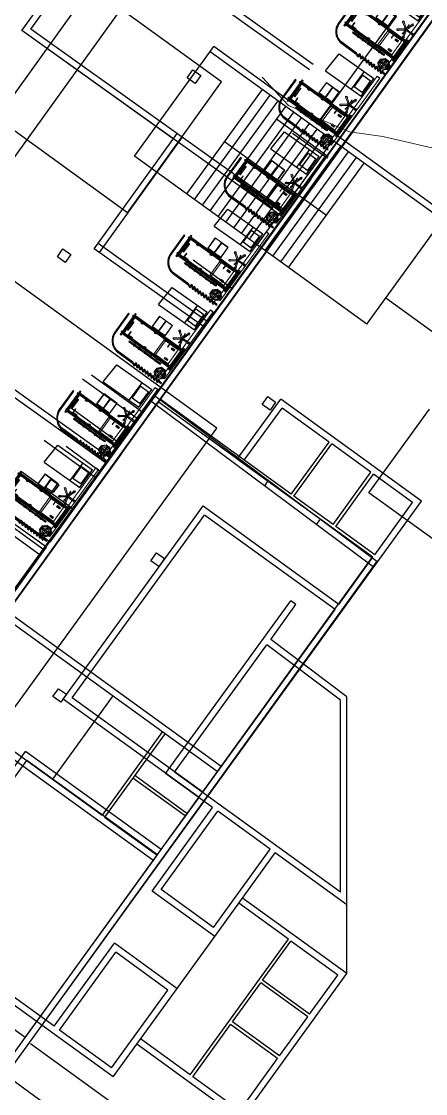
# Model space of a CAD drawing. Header units: metres. Extents: x 141303 to 146299, y 125960 to 127091.
# Drawn here: x 142380.42 to 142392.96, y 126611.95 to 126645.23 of the extents above; entities that cross this region are included whole.
import ezdxf

# ---------------------------------------------------------------- set-up
doc = ezdxf.new("R2010")
doc.units = ezdxf.units.M
doc.header["$MEASUREMENT"] = 0
doc.linetypes.add('C05 _MOB-EQUIP URGENCIAS Y TOCOCIRUGÍA$0$006_URGENCIAS & TOCOCIRUGÍA$0$03.-PRIMER NIVEL GENERAL$0$XR-PLANTA 3ER NIVEL$0$DASHED', pattern=[19.05, 12.7, -6.35])
doc.linetypes.add('C05 _MOB-EQUIP URGENCIAS Y TOCOCIRUGÍA$0$006_URGENCIAS & TOCOCIRUGÍA$0$03.-PRIMER NIVEL GENERAL$0$XR-PLANTA 3ER NIVEL$0$DASHED2', pattern=[0.375, 0.25, -0.125])
doc.layers.add('FURNITURE', color=6, linetype='Continuous')
doc.layers.add('projection lines', color=221, linetype='Continuous')
for name, color, linetype, lineweight in [('new column', 4, 'Continuous', 25), ('NVMI-CONTOUR', 43, 'Continuous', 13), ('NVMI_WALL', 7, 'Continuous', 30)]:
    doc.layers.add(name, color=color, linetype=linetype, lineweight=lineweight)
doc.layers.get('0').off()

# ---------------------------------------------------------------- blocks, each defined once
blk = doc.blocks.new('C05 _MOB-EQUIP URGENCIAS Y TOCOCIRUGÍA$0$cortina antibacterial')
blk.add_lwpolyline([(300.266, -580.673), (300.266, -580.651), (300.266, -580.673), (300.199, -580.673), (300.266, -580.761), (300.266, -580.783), (300.199, -580.783), (300.266, -580.871), (300.266, -580.893), (300.199, -580.893), (300.266, -580.981), (300.266, -581.003), (300.199, -581.003), (300.266, -581.091), (300.266, -581.113), (300.199, -581.113), (300.266, -581.201), (300.266, -581.223), (300.199, -581.223), (300.231, -581.309), (300.231, -581.921, 0.354939), (300.651, -582.281), (301.378, -582.281), (301.378, -582.311), (300.651, -582.311, -0.359051), (300.201, -581.921), (300.201, -581.313), (300.166, -581.223), (300.166, -581.201), (300.233, -581.201), (300.166, -581.113), (300.166, -581.091), (300.233, -581.091), (300.166, -581.003), (300.166, -580.981), (300.233, -580.981), (300.166, -580.893), (300.166, -580.871), (300.233, -580.871), (300.166, -580.783), (300.166, -580.761), (300.233, -580.761), (300.166, -580.673), (300.166, -580.651), (300.233, -580.651), (300.166, -580.563), (300.166, -580.541), (300.233, -580.541), (300.166, -580.453), (300.166, -580.431), (300.233, -580.431), (300.166, -580.343), (300.166, -580.321), (300.233, -580.321), (300.205, -580.281), (300.205, -580.211), (300.227, -580.211), (300.227, -580.274), (300.266, -580.321), (300.266, -580.343), (300.199, -580.343), (300.266, -580.431), (300.266, -580.453), (300.199, -580.453), (300.266, -580.541), (300.266, -580.563), (300.199, -580.563), (300.266, -580.651)], format="xyb")
blk = doc.blocks.new('bed ward')
at = {"layer": 'FURNITURE'}
for p, q in [((142390.8, 126644.899), (142391.223, 126645.43)), ((142391.223, 126645.43), (142392.307, 126644.667)), ((142390.8, 126644.899), (142391.91, 126644.116)), ((142392.007, 126644.879), (142391.6, 126644.335)), ((142391.91, 126644.116), (142392.307, 126644.667)), ((142392.41, 126644.731), (142392.492, 126644.674))]:
    blk.add_line(p, q, dxfattribs=at)
at = {"layer": 'FURNITURE', "linetype": 'Continuous', "lineweight": 0}
for p, q in [((142390.006, 126644.569, 310.935), (142389.991, 126644.549, 310.935)), ((142389.991, 126644.549, 310.935), (142391.569, 126643.403, 310.935)), ((142390.006, 126644.569, 310.935), (142391.583, 126643.423, 310.935)), ((142390.08, 126644.621, 310.935), (142390.03, 126644.551, 310.935)), ((142390.109, 126644.6, 310.935), (142390.058, 126644.53, 310.935)), ((142390.077, 126644.549, 310.935), (142390.061, 126644.528, 310.935)), ((142390.08, 126644.621, 310.935), (142390.109, 126644.6, 310.935)), ((142390.091, 126644.551, 310.935), (142391.539, 126643.499, 310.935)), ((142390.016, 126644.532, 310.935), (142389.675, 126644.062, 310.935)), ((142390.044, 126644.511, 310.935), (142389.703, 126644.042, 310.935)), ((142390.068, 126644.493, 310.935), (142389.727, 126644.024, 310.935)), ((142390.014, 126644.357, 310.935), (142389.84, 126644.118, 310.935)), ((142390.033, 126644.343, 310.935), (142389.859, 126644.104, 310.935)), ((142390.086, 126644.518, 310.935), (142390.082, 126644.513, 310.935)), ((142390.086, 126644.518, 310.935), (142391.51, 126643.483, 310.935)), ((142390.117, 126644.487, 310.935), (142390.103, 126644.468, 310.935)), ((142390.254, 126644.34, 310.935), (142390.245, 126644.328, 310.935)), ((142390.245, 126644.328, 310.935), (142390.294, 126644.292, 310.935)), ((142390.254, 126644.34, 310.935), (142390.303, 126644.304, 310.935)), ((142390.303, 126644.304, 310.935), (142390.294, 126644.292, 310.935)), ((142390.596, 126644.216, 310.935), (142390.831, 126644.54, 310.935)), ((142390.596, 126644.216, 310.935), (142391.001, 126643.923, 310.935)), ((142390.61, 126644.219, 310.935), (142390.834, 126644.526, 310.935)), ((142390.61, 126644.219, 310.935), (142390.796, 126644.083, 310.935)), ((142390.796, 126644.083, 310.935), (142391.02, 126644.391, 310.935)), ((142390.799, 126644.069, 310.935), (142391.034, 126644.393, 310.935)), ((142390.812, 126644.072, 310.935), (142391.036, 126644.379, 310.935)), ((142390.831, 126644.54, 310.935), (142391.236, 126644.246, 310.935)), ((142390.834, 126644.526, 310.935), (142391.02, 126644.391, 310.935)), ((142390.999, 126643.936, 310.935), (142391.222, 126644.244, 310.935)), ((142391.001, 126643.923, 310.935), (142391.236, 126644.246, 310.935)), ((142391.036, 126644.379, 310.935), (142391.222, 126644.244, 310.935)), ((142389.661, 126644.043, 310.935), (142389.61, 126643.973, 310.935)), ((142389.61, 126643.973, 310.935), (142389.639, 126643.953, 310.935)), ((142389.651, 126644.08, 310.935), (142389.637, 126644.06, 310.935)), ((142389.637, 126644.06, 310.935), (142391.214, 126642.914, 310.935)), ((142389.689, 126644.022, 310.935), (142389.639, 126643.953, 310.935)), ((142389.651, 126644.08, 310.935), (142391.228, 126642.934, 310.935)), ((142389.692, 126644.02, 310.935), (142389.677, 126643.999, 310.935)), ((142389.679, 126643.985, 310.935), (142391.13, 126642.931, 310.935)), ((142389.713, 126644.005, 310.935), (142389.706, 126643.995, 310.935)), ((142389.706, 126643.995, 310.935), (142391.13, 126642.961, 310.935)), ((142389.762, 126643.999, 310.935), (142389.748, 126643.979, 310.935)), ((142389.94, 126644.061, 310.935), (142389.858, 126643.948, 310.935)), ((142389.858, 126643.948, 310.935), (142389.98, 126643.859, 310.935)), ((142389.949, 126644.055, 310.935), (142389.873, 126643.95, 310.935)), ((142389.873, 126643.95, 310.935), (142389.937, 126643.904, 310.935)), ((142389.939, 126643.907, 310.935), (142389.93, 126643.895, 310.935)), ((142389.939, 126643.907, 310.935), (142389.989, 126643.871, 310.935)), ((142389.94, 126644.061, 310.935), (142389.949, 126644.055, 310.935)), ((142390.675, 126644.034, 310.935), (142390.666, 126644.022, 310.935)), ((142390.666, 126644.022, 310.935), (142390.716, 126643.986, 310.935)), ((142390.675, 126644.034, 310.935), (142390.725, 126643.998, 310.935)), ((142390.725, 126643.998, 310.935), (142390.716, 126643.986, 310.935)), ((142390.812, 126644.072, 310.935), (142390.999, 126643.936, 310.935)), ((142390.537, 126643.265, 310.935), (142389.878, 126643.743, 310.935)), ((142390.558, 126643.293, 310.935), (142389.899, 126643.772, 310.935)), ((142389.989, 126643.871, 310.935), (142389.98, 126643.859, 310.935)), ((142390.007, 126643.668, 310.935), (142390.009, 126643.67, 310.935)), ((142390.007, 126643.668, 310.935), (142390.052, 126643.639, 310.935)), ((142390.009, 126643.67, 310.935), (142390.053, 126643.642, 310.935)), ((142390.089, 126643.612, 310.935), (142390.009, 126643.67, 310.935)), ((142390.046, 126643.643, 310.935), (142390.091, 126643.614, 310.935)), ((142390.157, 126643.559, 310.935), (142390.158, 126643.562, 310.935)), ((142390.157, 126643.559, 310.935), (142390.201, 126643.531, 310.935)), ((142390.238, 126643.503, 310.935), (142390.158, 126643.562, 310.935)), ((142390.158, 126643.562, 310.935), (142390.203, 126643.533, 310.935)), ((142390.361, 126643.601, 310.935), (142390.352, 126643.589, 310.935)), ((142390.352, 126643.589, 310.935), (142390.401, 126643.553, 310.935)), ((142390.361, 126643.601, 310.935), (142390.41, 126643.565, 310.935)), ((142390.41, 126643.565, 310.935), (142390.401, 126643.553, 310.935)), ((142390.973, 126643.806, 310.935), (142390.661, 126643.376, 310.935)), ((142391.017, 126643.775, 310.935), (142390.704, 126643.344, 310.935)), ((142390.973, 126643.806, 310.935), (142391.148, 126643.68, 310.935)), ((142391.038, 126643.766, 310.935), (142391.047, 126643.779, 310.935)), ((142391.087, 126643.731, 310.935), (142391.038, 126643.766, 310.935)), ((142391.169, 126643.69, 310.935), (142391.047, 126643.779, 310.935)), ((142391.078, 126643.583, 310.935), (142391.153, 126643.687, 310.935)), ((142391.087, 126643.577, 310.935), (142391.078, 126643.583, 310.935)), ((142391.087, 126643.731, 310.935), (142391.096, 126643.743, 310.935)), ((142391.087, 126643.577, 310.935), (142391.169, 126643.69, 310.935)), ((142391.153, 126643.687, 310.935), (142391.09, 126643.734, 310.935)), ((142391.157, 126643.673, 310.935), (142391.405, 126643.492, 310.935)), ((142391.216, 126643.555, 310.935), (142391.189, 126643.518, 310.935)), ((142391.216, 126643.555, 310.935), (142391.305, 126643.49, 310.935)), ((142390.194, 126643.532, 310.935), (142390.238, 126643.503, 310.935)), ((142390.196, 126643.534, 310.935), (142390.24, 126643.506, 310.935)), ((142390.238, 126643.503, 310.935), (142390.24, 126643.506, 310.935)), ((142390.508, 126643.304, 310.935), (142390.51, 126643.306, 310.935)), ((142390.508, 126643.304, 310.935), (142390.552, 126643.276, 310.935)), ((142390.51, 126643.306, 310.935), (142390.554, 126643.278, 310.935)), ((142390.59, 126643.248, 310.935), (142390.51, 126643.306, 310.935)), ((142390.545, 126643.276, 310.935), (142390.59, 126643.248, 310.935)), ((142390.547, 126643.279, 310.935), (142390.591, 126643.251, 310.935)), ((142390.549, 126643.281, 310.935), (142390.571, 126643.312, 310.935)), ((142390.59, 126643.248, 310.935), (142390.591, 126643.251, 310.935)), ((142390.661, 126643.376, 310.935), (142391.093, 126643.062, 310.935)), ((142391.002, 126643.26, 310.935), (142390.975, 126643.223, 310.935)), ((142390.975, 126643.223, 310.935), (142391.064, 126643.158, 310.935)), ((142391.003, 126643.252, 310.935), (142390.983, 126643.224, 310.935)), ((142390.983, 126643.224, 310.935), (142391.063, 126643.167, 310.935)), ((142391.002, 126643.26, 310.935), (142391.091, 126643.196, 310.935)), ((142391.003, 126643.252, 310.935), (142391.083, 126643.194, 310.935)), ((142391.405, 126643.492, 310.935), (142391.093, 126643.062, 310.935)), ((142391.492, 126643.459, 310.935), (142391.13, 126642.961, 310.935)), ((142391.517, 126643.441, 310.935), (142391.176, 126642.972, 310.935)), ((142391.189, 126643.518, 310.935), (142391.278, 126643.453, 310.935)), ((142391.217, 126643.546, 310.935), (142391.197, 126643.519, 310.935)), ((142391.197, 126643.519, 310.935), (142391.276, 126643.461, 310.935)), ((142391.545, 126643.421, 310.935), (142391.204, 126642.952, 310.935)), ((142391.217, 126643.546, 310.935), (142391.296, 126643.489, 310.935)), ((142391.296, 126643.489, 310.935), (142391.276, 126643.461, 310.935)), ((142391.305, 126643.49, 310.935), (142391.278, 126643.453, 310.935)), ((142391.472, 126643.504, 310.935), (142391.458, 126643.484, 310.935)), ((142391.51, 126643.483, 310.935), (142391.506, 126643.478, 310.935)), ((142391.541, 126643.485, 310.935), (142391.526, 126643.464, 310.935)), ((142391.581, 126643.53, 310.935), (142391.531, 126643.461, 310.935)), ((142391.61, 126643.51, 310.935), (142391.559, 126643.44, 310.935)), ((142391.583, 126643.423, 310.935), (142391.569, 126643.403, 310.935)), ((142391.581, 126643.53, 310.935), (142391.61, 126643.51, 310.935)), ((142390.66, 126642.811, 310.935), (142390.746, 126642.929, 310.935)), ((142390.663, 126642.808, 310.935), (142390.749, 126642.926, 310.935)), ((142390.667, 126643.188, 310.935), (142390.669, 126643.191, 310.935)), ((142390.667, 126643.188, 310.935), (142390.711, 126643.16, 310.935)), ((142390.669, 126643.191, 310.935), (142390.713, 126643.163, 310.935)), ((142390.749, 126643.133, 310.935), (142390.669, 126643.191, 310.935)), ((142390.704, 126643.161, 310.935), (142390.749, 126643.133, 310.935)), ((142390.706, 126643.163, 310.935), (142390.75, 126643.135, 310.935)), ((142390.715, 126642.886, 310.935), (142390.772, 126642.845, 310.935)), ((142390.746, 126642.929, 310.935), (142390.888, 126642.951, 310.935)), ((142390.746, 126642.925, 310.935), (142390.889, 126642.947, 310.935)), ((142390.749, 126643.133, 310.935), (142390.75, 126643.135, 310.935)), ((142390.886, 126642.948, 310.935), (142391.004, 126642.862, 310.935)), ((142390.888, 126642.951, 310.935), (142391.006, 126642.866, 310.935)), ((142390.89, 126642.864, 310.935), (142390.931, 126642.921, 310.935)), ((142390.923, 126642.84, 310.935), (142390.964, 126642.896, 310.935)), ((142391.083, 126643.194, 310.935), (142391.063, 126643.167, 310.935)), ((142391.091, 126643.196, 310.935), (142391.064, 126643.158, 310.935)), ((142391.117, 126643.015, 310.935), (142391.103, 126642.996, 310.935)), ((142391.162, 126642.953, 310.935), (142391.111, 126642.883, 310.935)), ((142391.111, 126642.883, 310.935), (142391.139, 126642.863, 310.935)), ((142391.19, 126642.932, 310.935), (142391.139, 126642.863, 310.935)), ((142391.159, 126642.955, 310.935), (142391.144, 126642.934, 310.935)), ((142391.228, 126642.934, 310.935), (142391.214, 126642.914, 310.935)), ((142390.683, 126642.668, 310.935), (142390.66, 126642.811, 310.935)), ((142390.687, 126642.669, 310.935), (142390.664, 126642.811, 310.935)), ((142390.691, 126642.853, 310.935), (142390.748, 126642.812, 310.935)), ((142390.704, 126642.844, 310.935), (142390.727, 126642.877, 310.935)), ((142390.704, 126642.844, 310.935), (142390.707, 126642.842, 310.935)), ((142390.707, 126642.842, 310.935), (142390.73, 126642.874, 310.935)), ((142390.707, 126642.857, 310.935), (142390.717, 126642.869, 310.935)), ((142390.707, 126642.857, 310.935), (142390.711, 126642.854, 310.935)), ((142390.717, 126642.869, 310.935), (142390.72, 126642.867, 310.935)), ((142390.719, 126642.858, 310.935), (142390.729, 126642.851, 310.935)), ((142390.725, 126642.637, 310.935), (142390.766, 126642.694, 310.935)), ((142390.727, 126642.877, 310.935), (142390.73, 126642.874, 310.935)), ((142390.743, 126642.816, 310.935), (142390.767, 126642.849, 310.935)), ((142390.748, 126642.812, 310.935), (142390.772, 126642.845, 310.935)), ((142390.758, 126642.613, 310.935), (142390.799, 126642.67, 310.935)), ((142390.763, 126642.689, 310.935), (142390.796, 126642.665, 310.935)), ((142390.766, 126642.694, 310.935), (142390.799, 126642.67, 310.935)), ((142390.8, 126642.586, 310.935), (142390.943, 126642.609, 310.935)), ((142390.801, 126642.582, 310.935), (142390.943, 126642.605, 310.935)), ((142390.89, 126642.864, 310.935), (142390.923, 126642.84, 310.935)), ((142390.893, 126642.869, 310.935), (142390.926, 126642.845, 310.935)), ((142390.917, 126642.689, 310.935), (142390.941, 126642.722, 310.935)), ((142390.917, 126642.689, 310.935), (142390.974, 126642.647, 310.935)), ((142390.922, 126642.685, 310.935), (142390.946, 126642.718, 310.935)), ((142390.94, 126642.607, 310.935), (142391.026, 126642.726, 310.935)), ((142390.941, 126642.722, 310.935), (142390.998, 126642.681, 310.935)), ((142390.943, 126642.605, 310.935), (142391.029, 126642.723, 310.935)), ((142390.959, 126642.659, 310.935), (142390.982, 126642.692, 310.935)), ((142390.959, 126642.659, 310.935), (142390.962, 126642.657, 310.935)), ((142390.962, 126642.657, 310.935), (142390.985, 126642.689, 310.935)), ((142390.965, 126642.679, 310.935), (142390.97, 126642.676, 310.935)), ((142390.969, 126642.667, 310.935), (142390.972, 126642.664, 310.935)), ((142390.972, 126642.664, 310.935), (142390.981, 126642.677, 310.935)), ((142390.978, 126642.68, 310.935), (142390.981, 126642.677, 310.935)), ((142390.982, 126642.692, 310.935), (142390.985, 126642.689, 310.935)), ((142391.025, 126642.722, 310.935), (142391.002, 126642.865, 310.935)), ((142391.029, 126642.723, 310.935), (142391.006, 126642.866, 310.935))]:
    blk.add_line(p, q, dxfattribs=at)
at = {"layer": 'FURNITURE', "lineweight": 0}
for p, q in [((142390.901, 126642.653, 310.935), (142392.41, 126644.731, 310.935)), ((142392.492, 126644.674, 310.935), (142390.981, 126642.594, 310.935)), ((142391.441, 126643.721, 310.935), (142391.621, 126643.968, 310.935)), ((142390.981, 126642.594, 310.935), (142390.901, 126642.653, 310.935))]:
    blk.add_line(p, q, dxfattribs=at)
at = {"layer": 'FURNITURE', "linetype": 'C05 _MOB-EQUIP URGENCIAS Y TOCOCIRUGÍA$0$006_URGENCIAS & TOCOCIRUGÍA$0$03.-PRIMER NIVEL GENERAL$0$XR-PLANTA 3ER NIVEL$0$DASHED2', "lineweight": 0}
for p, q in [((142389.878, 126643.743, 310.935), (142389.899, 126643.772, 310.935)), ((142389.883, 126643.746, 310.935), (142389.898, 126643.766, 310.935)), ((142389.906, 126643.726, 310.935), (142389.884, 126643.742, 310.935)), ((142389.924, 126643.75, 310.935), (142389.902, 126643.767, 310.935)), ((142389.91, 126643.727, 310.935), (142389.924, 126643.747, 310.935)), ((142390.544, 126643.274, 310.935), (142389.914, 126643.732, 310.935)), ((142390.551, 126643.283, 310.935), (142389.92, 126643.741, 310.935)), ((142390.023, 126643.61, 310.935), (142390.045, 126643.64, 310.935)), ((142390.027, 126643.607, 310.935), (142390.023, 126643.61, 310.935)), ((142390.027, 126643.607, 310.935), (142390.05, 126643.637, 310.935)), ((142390.045, 126643.64, 310.935), (142390.089, 126643.612, 310.935)), ((142390.048, 126643.645, 310.935), (142390.07, 126643.675, 310.935)), ((142390.053, 126643.642, 310.935), (142390.075, 126643.672, 310.935)), ((142390.075, 126643.672, 310.935), (142390.07, 126643.675, 310.935)), ((142390.089, 126643.612, 310.935), (142390.091, 126643.614, 310.935)), ((142390.198, 126643.537, 310.935), (142390.22, 126643.567, 310.935)), ((142390.203, 126643.533, 310.935), (142390.224, 126643.564, 310.935)), ((142390.224, 126643.564, 310.935), (142390.22, 126643.567, 310.935)), ((142390.172, 126643.501, 310.935), (142390.194, 126643.532, 310.935)), ((142390.177, 126643.498, 310.935), (142390.172, 126643.501, 310.935)), ((142390.177, 126643.498, 310.935), (142390.199, 126643.528, 310.935)), ((142390.352, 126643.384, 310.935), (142390.387, 126643.433, 310.935)), ((142390.361, 126643.377, 310.935), (142390.397, 126643.426, 310.935)), ((142390.524, 126643.246, 310.935), (142390.545, 126643.276, 310.935)), ((142390.528, 126643.243, 310.935), (142390.524, 126643.246, 310.935)), ((142390.528, 126643.243, 310.935), (142390.55, 126643.273, 310.935)), ((142390.696, 126643.149, 310.935), (142390.542, 126643.261, 310.935)), ((142390.703, 126643.159, 310.935), (142390.549, 126643.271, 310.935)), ((142390.554, 126643.278, 310.935), (142390.576, 126643.308, 310.935)), ((142390.709, 126643.168, 310.935), (142390.555, 126643.28, 310.935)), ((142390.717, 126643.178, 310.935), (142390.562, 126643.29, 310.935)), ((142390.576, 126643.308, 310.935), (142390.571, 126643.312, 310.935)), ((142390.682, 126643.131, 310.935), (142390.704, 126643.161, 310.935)), ((142390.687, 126643.127, 310.935), (142390.682, 126643.131, 310.935)), ((142390.687, 126643.127, 310.935), (142390.709, 126643.158, 310.935)), ((142390.849, 126643.038, 310.935), (142390.701, 126643.146, 310.935)), ((142390.708, 126643.166, 310.935), (142390.73, 126643.196, 310.935)), ((142390.828, 126643.068, 310.935), (142390.708, 126643.156, 310.935)), ((142390.713, 126643.163, 310.935), (142390.735, 126643.193, 310.935)), ((142390.835, 126643.077, 310.935), (142390.714, 126643.165, 310.935)), ((142390.87, 126643.066, 310.935), (142390.721, 126643.174, 310.935)), ((142390.735, 126643.193, 310.935), (142390.73, 126643.196, 310.935)), ((142390.824, 126643.063, 310.935), (142390.839, 126643.083, 310.935)), ((142390.847, 126643.043, 310.935), (142390.825, 126643.059, 310.935)), ((142390.864, 126643.067, 310.935), (142390.842, 126643.083, 310.935)), ((142390.849, 126643.038, 310.935), (142390.87, 126643.066, 310.935)), ((142390.85, 126643.044, 310.935), (142390.865, 126643.064, 310.935))]:
    blk.add_line(p, q, dxfattribs=at)
at = {"layer": 'FURNITURE', "linetype": 'C05 _MOB-EQUIP URGENCIAS Y TOCOCIRUGÍA$0$006_URGENCIAS & TOCOCIRUGÍA$0$03.-PRIMER NIVEL GENERAL$0$XR-PLANTA 3ER NIVEL$0$DASHED', "lineweight": 0}
for p, q in [((142390.748, 126642.812, 310.935), (142390.816, 126642.762, 310.935)), ((142390.766, 126642.694, 310.935), (142390.89, 126642.864, 310.935)), ((142390.772, 126642.845, 310.935), (142390.84, 126642.796, 310.935)), ((142390.799, 126642.67, 310.935), (142390.923, 126642.84, 310.935)), ((142390.849, 126642.738, 310.935), (142390.917, 126642.689, 310.935)), ((142390.873, 126642.771, 310.935), (142390.941, 126642.722, 310.935))]:
    blk.add_line(p, q, dxfattribs=at)
at = {"layer": 'FURNITURE'}
blk.add_lwpolyline([(142391.695, 126644.412), (142391.949, 126644.229), (142392.204, 126644.583), (142391.95, 126644.766)], close=True, dxfattribs=at)
at = {"layer": 'FURNITURE', "lineweight": 0, "elevation": 310.935}
blk.add_lwpolyline([(142391.632, 126643.983, 2.414214), (142391.621, 126643.969), (142391.614, 126643.974), (142391.434, 126643.726), (142391.441, 126643.721, 2.414214), (142391.43, 126643.706)], format="xyb", dxfattribs=at)
for points in [[(142391.539, 126643.88), (142391.462, 126644.116), (142391.428, 126644.105), (142391.504, 126643.869)], [(142391.567, 126643.848), (142391.771, 126643.989), (142391.75, 126644.019), (142391.563, 126643.889)], [(142391.5, 126643.863), (142391.252, 126643.862), (142391.252, 126643.826), (142391.5, 126643.827)], [(142391.496, 126643.797), (142391.426, 126643.585), (142391.46, 126643.574), (142391.538, 126643.809)], [(142391.546, 126643.812), (142391.746, 126643.666), (142391.768, 126643.695), (142391.567, 126643.841)]]:
    blk.add_lwpolyline(points, dxfattribs=at)
at = {"layer": 'FURNITURE', "linetype": 'C05 _MOB-EQUIP URGENCIAS Y TOCOCIRUGÍA$0$006_URGENCIAS & TOCOCIRUGÍA$0$03.-PRIMER NIVEL GENERAL$0$XR-PLANTA 3ER NIVEL$0$DASHED2', "lineweight": 0}
for centre, radius in [((142389.903, 126643.747, 310.935), 0.000769), ((142389.953, 126643.71, 310.935), 0.003), ((142390.148, 126643.569, 310.935), 0.003), ((142390.601, 126643.24, 310.935), 0.003), ((142390.795, 126643.099, 310.935), 0.003), ((142390.845, 126643.062, 310.935), 0.000769)]:
    blk.add_circle(centre, radius, dxfattribs=at)
at = {"layer": 'FURNITURE', "linetype": 'Continuous', "lineweight": 0}
for radius in [0.155, 0.142, 0.1]:
    blk.add_circle((142390.844, 126642.767, 310.935), radius, dxfattribs=at)
for centre, radius, start, end in [((142390.085, 126644.543, 310.935), 0.01, 54.006, 144.006), ((142390.024, 126644.35, 310.935), 0.012, 324.006, 144.006), ((142389.685, 126643.993, 310.935), 0.01, 144.006, 234.006), ((142389.85, 126644.111, 310.935), 0.012, 144.006, 324.006), ((142391.533, 126643.491, 310.935), 0.01, 324.006, 54.006), ((142391.136, 126642.939, 310.935), 0.01, 234.006, 324.006), ((142390.844, 126642.767, 310.935), 0.149, 144.006, 324.006)]:
    blk.add_arc(centre, radius, start, end, dxfattribs=at)
at = {"layer": 'FURNITURE', "lineweight": 0}
for centre, radius, start, end in [((142391.456, 126644.076, 310.935), 0.027, 149.7619, 246.1412), ((142391.456, 126644.076, 310.935), 0.027, 329.7619, 66.1412), ((142391.531, 126643.845, 310.935), 0.036, 68.4835, 219.5285), ((142391.731, 126643.983, 310.935), 0.027, 76.5671, 172.9465), ((142391.731, 126643.983, 310.935), 0.027, 256.5671, 352.9465), ((142391.288, 126643.844, 310.935), 0.027, 41.943, 138.3224), ((142391.288, 126643.844, 310.935), 0.027, 221.943, 318.3224), ((142391.455, 126643.614, 310.935), 0.027, 113.508, 209.8874), ((142391.455, 126643.614, 310.935), 0.027, 293.508, 29.8874), ((142391.531, 126643.845, 310.935), 0.036, 234.006, 54.006), ((142391.531, 126643.845, 310.935), 0.018, 84.006, 204.006), ((142391.531, 126643.845, 310.935), 0.018, 234.006, 54.006), ((142391.728, 126643.702, 310.935), 0.027, 185.7848, 282.1642), ((142391.728, 126643.702, 310.935), 0.027, 5.7848, 102.1642)]:
    blk.add_arc(centre, radius, start, end, dxfattribs=at)
at = {"layer": 'FURNITURE', "linetype": 'C05 _MOB-EQUIP URGENCIAS Y TOCOCIRUGÍA$0$006_URGENCIAS & TOCOCIRUGÍA$0$03.-PRIMER NIVEL GENERAL$0$XR-PLANTA 3ER NIVEL$0$DASHED2', "lineweight": 0}
for centre, radius, start, end in [((142389.885, 126643.744, 310.935), 0.0025, 144.006, 234.006), ((142389.9, 126643.765, 310.935), 0.0025, 54.006, 144.006), ((142389.908, 126643.728, 310.935), 0.0025, 234.006, 324.006), ((142389.922, 126643.748, 310.935), 0.0025, 324.006, 54.006), ((142390.356, 126643.38, 310.935), 0.0058, 144.006, 324.006), ((142390.392, 126643.429, 310.935), 0.0058, 324.006, 144.006), ((142390.826, 126643.061, 310.935), 0.0025, 144.006, 234.006), ((142390.841, 126643.081, 310.935), 0.0025, 54.006, 144.006), ((142390.848, 126643.045, 310.935), 0.0025, 234.006, 324.006), ((142390.863, 126643.065, 310.935), 0.0025, 324.006, 54.006)]:
    blk.add_arc(centre, radius, start, end, dxfattribs=at)
at = {"layer": 'FURNITURE', "lineweight": 0, "xscale": -1, "rotation": 234.0059966302266}
blk.add_blockref('C05 _MOB-EQUIP URGENCIAS Y TOCOCIRUGÍA$0$cortina antibacterial', (142683.881, 126058.568, 310.935), dxfattribs=at)

msp = doc.modelspace()

# ---------------------------------------------------------------- linework, layer by layer
at = {"layer": 'new column'}
for p, q in [((142385.56393, 126643.4804), (142385.7384, 126643.72445)), ((142385.7384, 126643.72445), (142385.98245, 126643.54998)), ((142385.98245, 126643.54998), (142385.80798, 126643.30593)), ((142385.80798, 126643.30593), (142385.56393, 126643.4804)), ((142381.53119, 126637.92145), (142381.70566, 126638.1655)), ((142381.77524, 126637.74698), (142381.53119, 126637.92145)), ((142381.70566, 126638.1655), (142381.94971, 126637.99103)), ((142381.94971, 126637.99103), (142381.77524, 126637.74698)), ((142387.88613, 126633.33877), (142388.0606, 126633.58282)), ((142388.0606, 126633.58282), (142388.30465, 126633.40835)), ((142388.13019, 126633.1643), (142387.88613, 126633.33877)), ((142388.30465, 126633.40835), (142388.13019, 126633.1643)), ((142381.15639, 126630.77749), (142381.33086, 126631.02154)), ((142381.33086, 126631.02154), (142381.57491, 126630.84707)), ((142381.40044, 126630.60302), (142381.15639, 126630.77749)), ((142381.57491, 126630.84707), (142381.40044, 126630.60302)), ((142384.43568, 126628.48795), (142384.61015, 126628.732)), ((142384.61015, 126628.732), (142384.8542, 126628.55753)), ((142384.67973, 126628.31348), (142384.43568, 126628.48795)), ((142384.8542, 126628.55753), (142384.67973, 126628.31348)), ((142381.39464, 126624.27253), (142381.56911, 126624.51658)), ((142381.63869, 126624.09807), (142381.39464, 126624.27253)), ((142381.56911, 126624.51658), (142381.81316, 126624.34212)), ((142381.81316, 126624.34212), (142381.63869, 126624.09807))]:
    msp.add_line(p, q, dxfattribs=at)
at = {"layer": 'NVMI-CONTOUR'}
for p, q in [((142388.70805, 126642.62389), (142387.88396, 126643.49605)), ((142390.59789, 126641.79685), (142388.70805, 126642.62389)), ((142391.63165, 126641.65962), (142390.59789, 126641.79685)), ((142401.80487, 126639.2636), (142391.63165, 126641.65962))]:
    msp.add_line(p, q, dxfattribs=at)
at = {"layer": 'NVMI_WALL'}
for p, q in [((142380.13302, 126640.90857), (142391.06396, 126656.12953)), ((142379.83436, 126627.03786), (142396.86539, 126650.75297)), ((142379.99681, 126626.9212), (142397.1445, 126650.79876)), ((142380.42807, 126644.9433), (142384.62582, 126650.78852)), ((142381.19297, 126628.90584), (142353.22087, 126648.89429)), ((142389.28607, 126640.17387), (142395.60189, 126648.96766)), ((142389.44851, 126640.0572), (142395.8814, 126649.01374)), ((142380.70746, 126644.98947), (142383.04072, 126648.23846)), ((142389.35617, 126643.72553), (142383.04072, 126648.23846)), ((142389.47245, 126643.88826), (142383.15739, 126648.40091)), ((142389.63051, 126642.10514), (142393.14935, 126646.96495)), ((142379.65918, 126642.22299), (142382.57578, 126646.28425)), ((142386.62565, 126643.35186), (142382.57578, 126646.28425)), ((142388.54546, 126639.14273), (142380.42807, 126644.9433)), ((142385.12826, 126641.58462), (142380.42807, 126644.9433)), ((142388.66213, 126639.30517), (142380.70746, 126644.98947)), ((142383.92699, 126641.04853), (142386.39018, 126644.4504)), ((142383.92745, 126641.04916), (142386.39063, 126644.45103)), ((142396.72191, 126636.72355), (142386.27334, 126644.28904)), ((142397.0012, 126636.76825), (142386.39063, 126644.45103)), ((142386.48275, 126632.60708), (142370.47757, 126644.19593)), ((142383.70906, 126639.2906), (142386.62565, 126643.35186)), ((142385.54738, 126639.87622), (142387.89328, 126643.11609)), ((142385.79037, 126639.70027), (142388.13627, 126642.94015)), ((142386.03337, 126639.52433), (142388.37926, 126642.76421)), ((142386.27636, 126639.34839), (142388.62225, 126642.58826)), ((142386.27636, 126639.34839), (142388.62225, 126642.58826)), ((142383.70906, 126639.2906), (142379.65918, 126642.22299)), ((142386.51935, 126639.17245), (142388.86524, 126642.41232)), ((142386.51935, 126639.17245), (142388.86524, 126642.41232)), ((142386.76234, 126638.99651), (142389.10823, 126642.23638)), ((142386.76234, 126638.99651), (142389.10823, 126642.23638)), ((142387.00533, 126638.82056), (142389.35122, 126642.06044)), ((142387.24832, 126638.64462), (142389.59421, 126641.8845)), ((142388.33129, 126642.20319), (142389.9297, 126641.03768)), ((142381.16171, 126628.54197), (142390.6735, 126641.78681)), ((142382.67814, 126638.17331), (142385.24493, 126641.74706)), ((142382.84086, 126638.05703), (142385.40765, 126641.63078)), ((142387.49131, 126638.46868), (142389.8372, 126641.70855)), ((142389.91286, 126640.9717), (142388.83238, 126641.75404)), ((142389.87921, 126639.20891), (142386.72033, 126641.49615)), ((142387.7343, 126638.29274), (142390.08019, 126641.53261)), ((142387.97729, 126638.1168), (142390.32318, 126641.35667)), ((142391.13617, 126635.82955), (142383.92745, 126641.04916)), ((142388.22028, 126637.94085), (142390.56617, 126641.18073)), ((142388.46327, 126637.76491), (142390.80916, 126641.00479)), ((142388.70626, 126637.58897), (142391.05215, 126640.82884)), ((142381.30964, 126629.06829), (142389.40274, 126640.33632)), ((142379.99991, 126626.90189), (142389.56518, 126640.21965)), ((142391.13617, 126635.82955), (142393.48206, 126639.06942)), ((142380.9991, 126628.65972), (142367.14925, 126638.68796)), ((142381.11576, 126628.82217), (142367.26655, 126638.84995)), ((142386.48275, 126632.60708), (142378.38306, 126638.47181)), ((142386.48275, 126632.60708), (142378.38306, 126638.47181)), ((142386.48275, 126632.60708), (142378.38306, 126638.47181)), ((142386.21986, 126635.88826), (142382.79481, 126638.33575)), ((142386.10358, 126635.72553), (142382.67814, 126638.17331)), ((142386.98049, 126636.92185), (142385.74163, 126637.81888)), ((142365.98126, 126637.05236), (142386.60956, 126622.11605)), ((142365.86396, 126636.89037), (142386.49226, 126621.95405)), ((142394.96249, 126634.29365), (142391.72264, 126636.63952)), ((142381.30964, 126629.06829), (142370.91467, 126636.49638)), ((142382.58823, 126634.26223), (142384.15581, 126633.1192)), ((142383.05384, 126631.50914), (142379.64252, 126633.94682)), ((142383.17012, 126631.67186), (142379.7592, 126634.10926)), ((142384.04813, 126632.87201), (142382.31513, 126634.12682)), ((142384.04813, 126632.87201), (142382.31513, 126634.12682)), ((142379.75848, 126626.99934), (142384.54944, 126633.6174)), ((142384.54944, 126633.6174), (142391.44962, 126628.47311)), ((142381.885, 126633.28987), (142383.44881, 126632.1496)), ((142384.4299, 126633.45706), (142391.33008, 126628.31277)), ((142391.32392, 126628.59495), (142384.66325, 126633.41774)), ((142388.79067, 126630.55266), (142384.72158, 126633.49897)), ((142387.11208, 126631.64461), (142388.46097, 126633.50754)), ((142392.8348, 126630.34059), (142388.46097, 126633.50754)), ((142387.33272, 126631.60832), (142388.50567, 126633.22825)), ((142389.96361, 126632.1726), (142388.50567, 126633.22825)), ((142391.2007, 126630.59744), (142393.07742, 126633.18934)), ((142377.68565, 126620.45755), (142386.48275, 126632.60708)), ((142381.1246, 126632.23544), (142382.68526, 126631.09746)), ((142382.87518, 126631.25207), (142381.80078, 126632.03001)), ((142388.79067, 126630.55266), (142389.96361, 126632.1726)), ((142388.87166, 126630.49402), (142390.04461, 126632.11395)), ((142391.25956, 126631.23424), (142390.04461, 126632.11395)), ((142377.99667, 126624.17078), (142383.5076, 126631.78185)), ((142387.11208, 126631.64461), (142387.22775, 126631.80436)), ((142391.32392, 126628.59495), (142387.11208, 126631.64461)), ((142380.42137, 126631.26308), (142381.97825, 126630.12785)), ((142381.30964, 126629.06829), (142378.39998, 126631.14749)), ((142388.04531, 126630.93291), (142387.96489, 126630.82162)), ((142390.08662, 126629.61431), (142391.25956, 126631.23424)), ((142390.16761, 126629.55566), (142391.34056, 126631.1756)), ((142392.55551, 126630.29589), (142391.34056, 126631.1756)), ((142381.30964, 126629.06829), (142382.47637, 126630.69272)), ((142398.92455, 126625.00484), (142391.2007, 126630.59744)), ((142375.76681, 126606.76825), (142392.8348, 126630.34059)), ((142390.08662, 126629.61431), (142388.87166, 126630.49402)), ((142391.38257, 126628.67595), (142392.55551, 126630.29589)), ((142381.7149, 126624.19065), (142385.87886, 126629.94143)), ((142381.99419, 126624.23535), (142386.0995, 126629.90513)), ((142385.87886, 126629.94143), (142386.05969, 126630.19118)), ((142385.87886, 126629.94143), (142386.05969, 126630.19118)), ((142390.26664, 126627.13476), (142386.0548, 126630.18442)), ((142390.14935, 126626.97277), (142386.0995, 126629.90513)), ((142389.66641, 126629.76158), (142389.5685, 126629.62608)), ((142391.38257, 126628.67595), (142390.16761, 126629.55566)), ((142379.83791, 126627.01919), (142381.19297, 126628.90584)), ((142391.28751, 126628.59024), (142364.84038, 126591.98793)), ((142390.26664, 126627.13476), (142391.32392, 126628.59495)), ((142391.44962, 126628.47311), (142364.88595, 126591.7095)), ((142381.7149, 126624.19065), (142384.76456, 126628.40249)), ((142381.7149, 126624.19065), (142384.76456, 126628.40249)), ((142384.89174, 126621.88423), (142388.77317, 126627.24481)), ((142388.93516, 126627.12751), (142388.77317, 126627.24481)), ((142386.04403, 126621.30299), (142390.14935, 126626.97277)), ((142386.04403, 126621.30299), (142390.14935, 126626.97277)), ((142388.15049, 126626.04381), (142388.93516, 126627.12751)), ((142390.51751, 126624.26486), (142388.15049, 126626.04381)), ((142385.17103, 126621.92893), (142388.03318, 126625.88179)), ((142390.31751, 126624.16498), (142388.03318, 126625.88179)), ((142389.22149, 126625.34203), (142389.2149, 126625.34681)), ((142386.04403, 126621.30299), (142388.8591, 126625.19084)), ((142386.04403, 126621.30299), (142388.8591, 126625.19084)), ((142377.02774, 126624.85625), (142382.91736, 126620.59176)), ((142377.07244, 126624.57696), (142384.49826, 126619.20016)), ((142383.25255, 126624.29983), (142381.37841, 126621.70606)), ((142390.51751, 126615.672), (142390.51751, 126624.26486)), ((142385.92674, 126621.14099), (142381.7149, 126624.19065)), ((142386.04403, 126621.30299), (142381.99419, 126624.23535)), ((142390.31751, 126618.20252), (142390.31751, 126624.16498)), ((142383.26065, 126612.4701), (142367.87894, 126623.60751)), ((142381.43402, 126614.03963), (142367.99624, 126623.76951)), ((142384.79149, 126623.18553), (142382.91736, 126620.59176)), ((142384.87249, 126623.12688), (142382.99835, 126620.53312)), ((142374.1494, 126613.74206), (142380.54196, 126622.57072)), ((142374.1494, 126613.74206), (142380.54196, 126622.57072)), ((142374.1494, 126613.74206), (142380.54196, 126622.57072)), ((142376.48134, 126616.62165), (142380.58665, 126622.29143)), ((142384.75379, 126619.52106), (142380.54196, 126622.57072)), ((142384.6365, 126619.35906), (142380.58665, 126622.29143)), ((142386.72669, 126622.27816), (142386.72685, 126622.27804)), ((142390.31751, 126618.20252), (142385.17103, 126621.92893)), ((142383.87685, 126621.74894), (142385.49526, 126620.57711)), ((142383.93542, 126621.83), (142385.55391, 126620.6581)), ((142386.34968, 126620.82857), (142384.89174, 126621.88423)), ((142384.75379, 126619.52106), (142385.92674, 126621.14099)), ((142384.75379, 126619.52106), (142385.92674, 126621.14099)), ((142384.75379, 126619.52106), (142385.92674, 126621.14099)), ((142384.47297, 126618.23667), (142386.34968, 126620.82857)), ((142384.75226, 126618.28137), (142386.51167, 126620.71128)), ((142388.13161, 126619.53833), (142386.51167, 126620.71128)), ((142382.80022, 126620.42965), (142382.80016, 126620.42957)), ((142382.99835, 126620.53312), (142384.61555, 126619.36215)), ((142380.53119, 126613.68928), (142384.6365, 126619.35906)), ((142380.53119, 126613.68928), (142384.6365, 126619.35906)), ((142380.53119, 126613.68928), (142384.6365, 126619.35906)), ((142386.37219, 126617.10843), (142388.13161, 126619.53833)), ((142386.41689, 126616.82914), (142388.29361, 126619.42104)), ((142390.51751, 126617.81078), (142388.29361, 126619.42104)), ((142386.37219, 126617.10843), (142384.75226, 126618.28137)), ((142386.41689, 126616.82914), (142384.47297, 126618.23667)), ((142390.51751, 126615.672), (142387.27763, 126618.0179)), ((142388.69928, 126616.7416), (142387.16034, 126617.8559)), ((142380.53119, 126613.68928), (142376.48134, 126616.62165)), ((142381.43402, 126614.03963), (142383.30002, 126616.61674)), ((142383.26065, 126612.4701), (142386.41689, 126616.82914)), ((142385.24395, 126615.2092), (142383.30002, 126616.61674)), ((142385.64962, 126612.52977), (142388.69928, 126616.7416)), ((142387.90057, 126615.468), (142388.78028, 126616.68296)), ((142390.23822, 126615.62731), (142388.78028, 126616.68296)), ((142381.59601, 126613.92233), (142383.34472, 126616.33745)), ((142384.96466, 126615.1645), (142383.34472, 126616.33745)), ((142387.23326, 126611.13618), (142390.51751, 126615.672)), ((142389.35851, 126614.41235), (142390.23822, 126615.62731)), ((142386.96221, 126614.17205), (142387.84192, 126615.38701)), ((142389.29986, 126614.33136), (142387.84192, 126615.38701)), ((142389.35851, 126614.41235), (142387.90057, 126615.468)), ((142383.21595, 126612.74939), (142384.96466, 126615.1645)), ((142388.42015, 126613.1164), (142389.29986, 126614.33136)), ((142385.73062, 126612.47112), (142386.90356, 126614.09106)), ((142388.36151, 126613.03541), (142386.90356, 126614.09106)), ((142388.42015, 126613.1164), (142386.96221, 126614.17205)), ((142383.21595, 126612.74939), (142381.59601, 126613.92233)), ((142385.64962, 126612.52977), (142384.11068, 126613.64407)), ((142383.93997, 126611.14554), (142380.7001, 126613.49143)), ((142387.23326, 126611.13618), (142383.99338, 126613.48207)), ((142387.18856, 126611.41547), (142388.36151, 126613.03541)), ((142387.18856, 126611.41547), (142385.73062, 126612.47112))]:
    msp.add_line(p, q, dxfattribs=at)
at = {"layer": 'projection lines'}
msp.add_xline((142322.03608, 126654.78442), (0.8077548499, -0.5895185345), dxfattribs=at)

# ---------------------------------------------------------------- block references
at = {"layer": 'FURNITURE', "xscale": -1, "rotation": 288.6756688503063}
msp.add_blockref('bed ward', (67998.18196, -48799.5431), dxfattribs=at)
at = {"layer": 'FURNITURE'}
for p in [(0.81561, 1.13182), (-0.95237, -1.2063), (-2.64775, -3.62915), (-4.39995, -6.02829), (-6.12684, -8.45786), (-7.84652, -10.86185), (-9.68087, -13.35528)]:
    msp.add_blockref('bed ward', p, dxfattribs=at)

doc.saveas('drawing.dxf')
